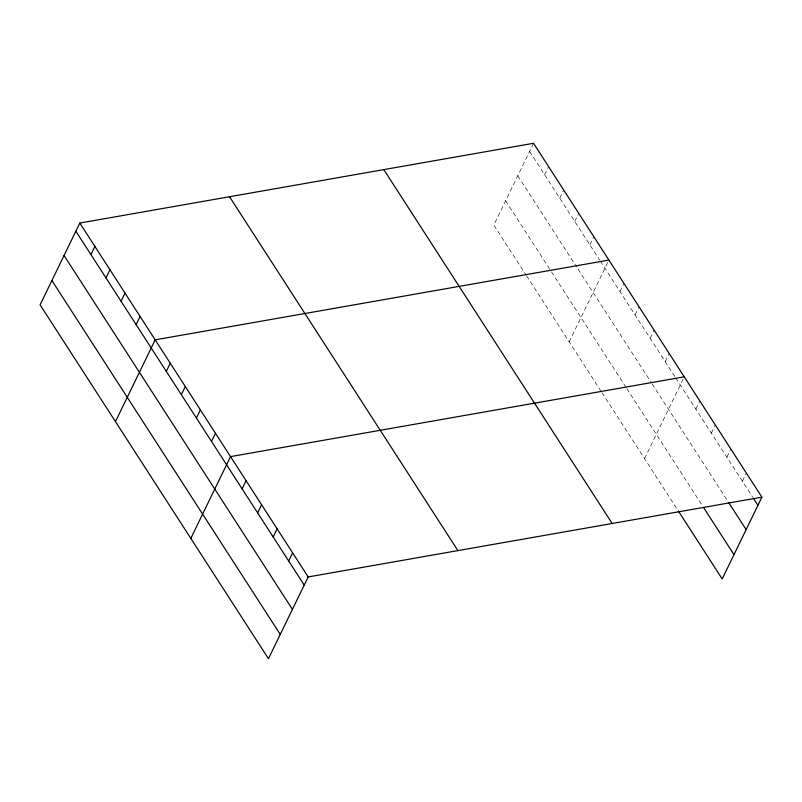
<?xml version="1.0" encoding="UTF-8"?>
<svg xmlns="http://www.w3.org/2000/svg" width="802" height="802" viewBox="0 0 802 802"><rect width="100%" height="100%" fill="white"/><g stroke="black" fill="none" stroke-linecap="round" stroke-linejoin="round"><path stroke-width="0.6" stroke-dasharray="4.01 3.01" d="M533.541 143.287L493.821 225.061L525.932 274.825M544.648 174.796L548.608 166.636M559.726 198.144L563.686 189.994M574.793 221.502L578.753 213.352M589.871 244.861L593.821 236.71M569.189 341.842L608.898 260.069M620.006 291.577L623.966 283.417M635.084 314.925L639.044 306.775M650.151 338.284L654.111 330.133M665.229 361.642L669.189 353.492M644.547 458.624L684.256 376.84M695.825 409.06L699.785 400.91M711.354 433.12L715.314 424.97M726.883 457.19L730.843 449.04M742.411 481.25L746.371 473.1M529.581 151.438L599.696 260.089M600.347 261.111L675.053 376.87M675.715 377.892L752.537 496.949M517.781 175.738L576.758 267.126M578.072 269.161L651.465 382.895M652.116 383.907L727.915 501.36M505.621 200.771L550.844 270.835M551.495 271.848L626.202 387.617M626.853 388.629L702.933 506.523M526.593 275.838L601.299 391.607M601.951 392.619L677.63 509.892"/><path stroke-width="1.2" d="M79.809 223.056L40.1 304.84L268.459 658.713L308.179 576.939L761.9 497.16L533.541 143.287L79.809 223.056L308.179 576.939M90.927 254.565L94.887 246.415M105.994 277.923L109.954 269.773M121.072 301.281L125.022 293.121M136.139 324.63L140.099 316.479M115.458 421.621L155.167 339.837L608.898 260.069M166.285 371.346L170.245 363.196M181.352 394.704L185.312 386.544M196.43 418.053L200.39 409.902M211.497 441.411L215.457 433.26M190.816 538.393L230.535 456.619L684.256 376.84M242.104 488.829L246.064 480.679M257.632 512.899L261.592 504.739M273.161 536.959L277.121 528.809M288.69 561.019L292.65 552.869M761.9 497.16L722.191 578.944L678.302 510.934M753.218 497.992L757.94 505.31M728.587 502.413L746.141 529.611M703.605 507.566L733.99 554.643M383.807 169.613L612.167 523.485M229.542 196.731L457.902 550.613M75.849 231.207L304.219 585.089M64.05 255.507L292.419 609.38M51.899 280.54L280.259 634.422"/></g></svg>
